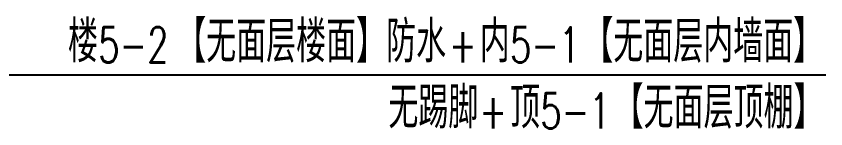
# Model space of a CAD drawing. Extents: x -954573 to 446329, y 489853 to 1226784.
# Drawn here: x -60409 to -26135, y 804496 to 809274 of the extents above; entities that cross this region are included whole.
import ezdxf

# ---------------------------------------------------------------- set-up
doc = ezdxf.new("R2010")
doc.units = 0
doc.header["$LTSCALE"] = 10
doc.header["$MEASUREMENT"] = 0
doc.layers.add('建-引出', color=3, linetype='Continuous')
doc.styles.add('A-STANDARD', font='SIMPLEX', dxfattribs={"bigfont": 'GBCBIG'})

msp = doc.modelspace()

# ---------------------------------------------------------------- linework, layer by layer
at = {"layer": '建-引出'}
msp.add_line((-63494.5, 806790), (-26134.5, 806790), dxfattribs=at)

# ---------------------------------------------------------------- texts
at = {"layer": '建-引出', "color": 7, "style": 'A-STANDARD'}
for s, height, p in [('楼', 1763, (-58217.8, 807315)), ('【无面层楼面】防水', 1762.96, (-53634.5, 807315)), ('内', 1763, (-40784.5, 807315)), ('【无面层内墙面】', 1762.96, (-36401.2, 807315)), ('无踢脚', 1762.96, (-44651.2, 804515)), ('顶', 1763, (-39501.2, 804515)), ('【无面层顶棚】', 1762.96, (-35117.8, 804515))]:
    msp.add_text(s, height=height, dxfattribs=at).set_placement(p)
at = {"layer": '建-引出', "color": 7, "style": 'A-STANDARD', "width": 0.705882}
for s, p in [('5-2', (-56934.5, 807315)), ('+', (-42084.5, 807315)), ('5-1', (-39501.2, 807315)), ('5-1', (-38217.8, 804515)), ('+', (-40801.2, 804515))]:
    msp.add_text(s, height=1487.5, dxfattribs=at).set_placement(p)

doc.saveas('drawing.dxf')
